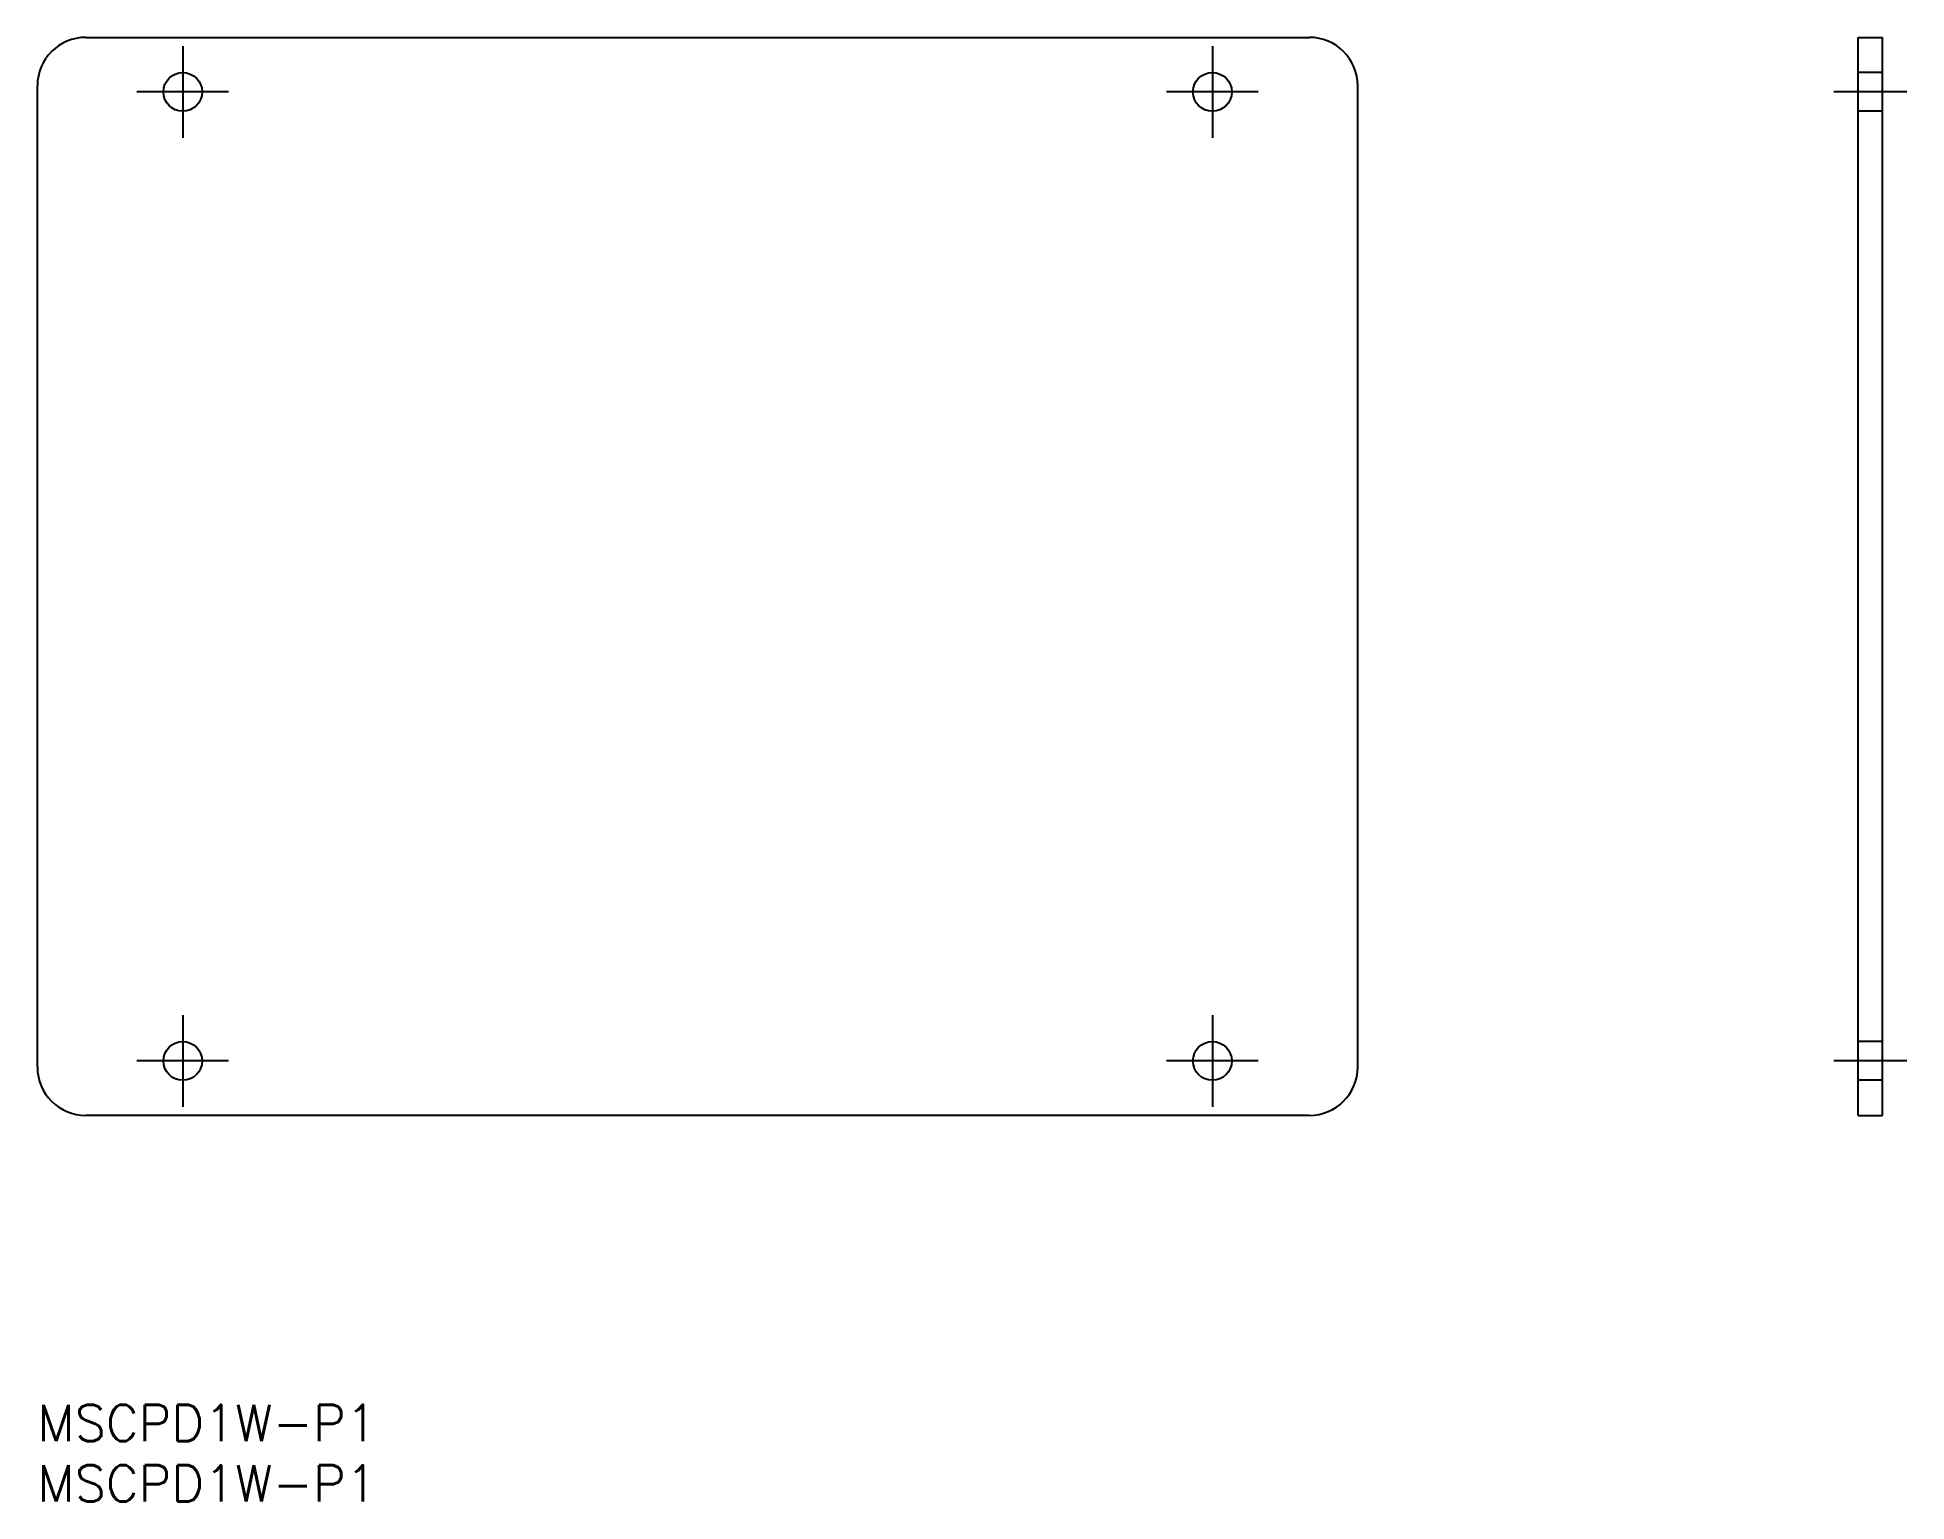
# Model space of a CAD drawing. Extents: x 0 to 154, y -8 to 113.
import ezdxf

# ---------------------------------------------------------------- set-up
doc = ezdxf.new("R2010")
doc.units = 0
doc.header["$LTSCALE"] = 0.5
doc.linetypes.add('CENTER', pattern=[50.8, 31.75, -6.35, 6.35, -6.35])
doc.linetypes.add('DASHED', pattern=[19.05, 12.7, -6.35])
doc.layers.get('0').update_dxf_attribs({"linetype": 'CONTINUOUS'})
doc.layers.add('CENTER', color=1, linetype='CENTER')
doc.styles.get("Standard").update_dxf_attribs({"font": 'txt.shx', "height": 3, "bigfont": 'bigfont.shx'})

# ---------------------------------------------------------------- blocks, each defined once
blk = doc.blocks.new('*U16')
at = {"color": 7, "linetype": 'CONTINUOUS'}
blk.add_text('MSCPD1W-P1', height=3, dxfattribs=at).set_placement((0, -3))
blk = doc.blocks.new('*U17')
at = {"color": 7, "linetype": 'CONTINUOUS'}
blk.add_text('MSCPD1W-P1', height=3, dxfattribs=at).set_placement((0, -8))

msp = doc.modelspace()

# ---------------------------------------------------------------- linework, layer by layer
at = {"color": 7, "linetype": 'CONTINUOUS'}
for p, q in [((4, 112.88), (105, 112.88)), ((150.32, 23.88), (150.32, 112.88)), ((150.32, 112.88), (152.32, 112.88)), ((152.32, 23.88), (152.32, 112.88)), ((0, 27.88), (0, 108.88)), ((109, 27.88), (109, 108.88)), ((105, 23.88), (4, 23.88)), ((150.32, 23.88), (152.32, 23.88))]:
    msp.add_line(p, q, dxfattribs=at)
at = {"color": 3, "linetype": 'DASHED'}
for p, q in [((152.32, 109.98), (150.32, 109.98)), ((152.32, 106.78), (150.32, 106.78)), ((152.32, 29.98), (150.32, 29.98)), ((152.32, 26.78), (150.32, 26.78))]:
    msp.add_line(p, q, dxfattribs=at)
at = {"color": 7, "linetype": 'CONTINUOUS'}
for centre in [(12, 108.38), (97, 108.38), (12, 28.38), (97, 28.38)]:
    msp.add_circle(centre, 1.6, dxfattribs=at)
for centre, start, end in [((4, 108.88), 90, 180), ((105, 108.88), 0, 90), ((4, 27.88), 180, 270), ((105, 27.88), 270, 0)]:
    msp.add_arc(centre, 4, start, end, dxfattribs=at)
at = {"layer": 'CENTER', "color": 1, "linetype": 'CENTER'}
for p, q in [((12, 112.16), (12, 104.59)), ((97, 112.16), (97, 104.59)), ((15.79, 108.38), (8.21, 108.38)), ((100.79, 108.38), (93.21, 108.38)), ((154.32, 108.38), (148.32, 108.38)), ((12, 32.16), (12, 24.59)), ((97, 32.16), (97, 24.59)), ((15.79, 28.38), (8.21, 28.38)), ((100.79, 28.38), (93.21, 28.38)), ((154.32, 28.38), (148.32, 28.38))]:
    msp.add_line(p, q, dxfattribs=at)

# ---------------------------------------------------------------- block references
at = {"color": 7, "linetype": 'CONTINUOUS'}
for name in ['*U16', '*U17']:
    msp.add_blockref(name, (0, 0), dxfattribs=at)

doc.saveas('drawing.dxf')
